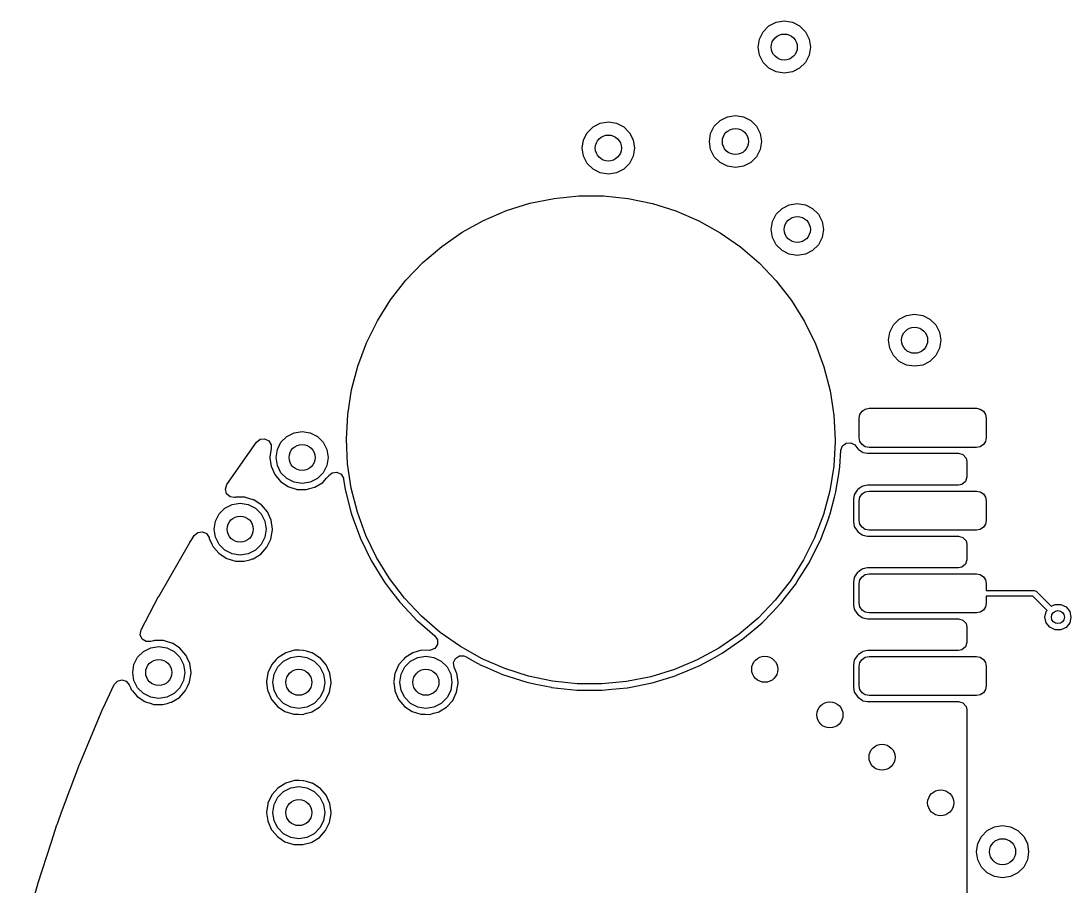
# Model space of a CAD drawing. Extents: x 115.8 to 161.6, y -138.1 to -93.2.
# Drawn here: x 116.49 to 132.6, y -108.68 to -95.4 of the extents above; entities that cross this region are included whole.
import ezdxf

# ---------------------------------------------------------------- set-up
doc = ezdxf.new("R2010")
doc.units = 0
doc.layers.add('BLACK', color=7, linetype='CONTINUOUS')

msp = doc.modelspace()

# ---------------------------------------------------------------- linework, layer by layer
at = {"layer": 'BLACK', "linetype": 'CONTINUOUS'}
for p, q in [((127.876, -95.5649), (127.965, -95.4764)), ((127.965, -95.4764), (128.076, -95.4196)), ((128.076, -95.4196), (128.2, -95.4)), ((128.2, -95.4), (128.324, -95.4196)), ((128.324, -95.4196), (128.435, -95.4764)), ((128.435, -95.4764), (128.524, -95.5649)), ((127.8, -95.8), (127.82, -95.6764)), ((127.82, -95.6764), (127.876, -95.5649)), ((128.524, -95.5649), (128.58, -95.6764)), ((128.58, -95.6764), (128.6, -95.8)), ((127.82, -95.9236), (127.8, -95.8)), ((128.6, -95.8), (128.58, -95.9236)), ((127.876, -96.0351), (127.82, -95.9236)), ((127.965, -96.1236), (127.876, -96.0351)), ((128.524, -96.0351), (128.435, -96.1236)), ((128.58, -95.9236), (128.524, -96.0351)), ((128.076, -96.1804), (127.965, -96.1236)), ((128.2, -96.2), (128.076, -96.1804)), ((128.324, -96.1804), (128.2, -96.2)), ((128.435, -96.1236), (128.324, -96.1804)), ((125.265, -97.0264), (125.376, -96.9696)), ((125.376, -96.9696), (125.5, -96.95)), ((125.5, -96.95), (125.624, -96.9696)), ((125.624, -96.9696), (125.735, -97.0264)), ((127.126, -97.0149), (127.215, -96.9264)), ((127.215, -96.9264), (127.326, -96.8696)), ((127.326, -96.8696), (127.45, -96.85)), ((127.45, -96.85), (127.574, -96.8696)), ((127.574, -96.8696), (127.685, -96.9264)), ((127.685, -96.9264), (127.774, -97.0149)), ((125.12, -97.2264), (125.176, -97.1149)), ((125.176, -97.1149), (125.265, -97.0264)), ((125.735, -97.0264), (125.824, -97.1149)), ((125.824, -97.1149), (125.88, -97.2264)), ((127.05, -97.25), (127.07, -97.1264)), ((127.07, -97.1264), (127.126, -97.0149)), ((127.774, -97.0149), (127.83, -97.1264)), ((127.83, -97.1264), (127.85, -97.25)), ((125.1, -97.35), (125.12, -97.2264)), ((125.88, -97.2264), (125.9, -97.35)), ((127.07, -97.3736), (127.05, -97.25)), ((127.85, -97.25), (127.83, -97.3736)), ((125.12, -97.4736), (125.1, -97.35)), ((125.176, -97.5851), (125.12, -97.4736)), ((125.88, -97.4736), (125.824, -97.5851)), ((125.9, -97.35), (125.88, -97.4736)), ((127.126, -97.4851), (127.07, -97.3736)), ((127.215, -97.5736), (127.126, -97.4851)), ((127.774, -97.4851), (127.685, -97.5736)), ((127.83, -97.3736), (127.774, -97.4851)), ((125.265, -97.6736), (125.176, -97.5851)), ((125.824, -97.5851), (125.735, -97.6736)), ((127.326, -97.6304), (127.215, -97.5736)), ((127.45, -97.65), (127.326, -97.6304)), ((127.574, -97.6304), (127.45, -97.65)), ((127.685, -97.5736), (127.574, -97.6304)), ((125.376, -97.7304), (125.265, -97.6736)), ((125.5, -97.75), (125.376, -97.7304)), ((125.624, -97.7304), (125.5, -97.75)), ((125.735, -97.6736), (125.624, -97.7304)), ((124.297, -98.1978), (124.669, -98.1221)), ((124.669, -98.1221), (125.047, -98.0844)), ((125.047, -98.0844), (125.426, -98.0851)), ((125.426, -98.0851), (125.804, -98.1241)), ((125.804, -98.1241), (126.175, -98.201)), ((123.935, -98.3106), (124.297, -98.1978)), ((126.175, -98.201), (126.537, -98.3151)), ((128.076, -98.3649), (128.165, -98.2764)), ((128.165, -98.2764), (128.276, -98.2196)), ((128.276, -98.2196), (128.4, -98.2)), ((128.4, -98.2), (128.524, -98.2196)), ((128.524, -98.2196), (128.635, -98.2764)), ((128.635, -98.2764), (128.724, -98.3649)), ((123.586, -98.4595), (123.935, -98.3106)), ((126.537, -98.3151), (126.886, -98.4652)), ((128.02, -98.4764), (128.076, -98.3649)), ((128.724, -98.3649), (128.78, -98.4764)), ((123.254, -98.6428), (123.586, -98.4595)), ((126.886, -98.4652), (127.217, -98.6498)), ((128, -98.6), (128.02, -98.4764)), ((128.02, -98.7236), (128, -98.6)), ((128.78, -98.4764), (128.8, -98.6)), ((128.8, -98.6), (128.78, -98.7236)), ((122.942, -98.8589), (123.254, -98.6428)), ((127.217, -98.6498), (127.528, -98.8669)), ((128.076, -98.8351), (128.02, -98.7236)), ((128.78, -98.7236), (128.724, -98.8351)), ((122.653, -99.1053), (122.942, -98.8589)), ((127.528, -98.8669), (127.816, -99.1143)), ((128.165, -98.9236), (128.076, -98.8351)), ((128.276, -98.9804), (128.165, -98.9236)), ((128.635, -98.9236), (128.524, -98.9804)), ((128.724, -98.8351), (128.635, -98.9236)), ((128.4, -99), (128.276, -98.9804)), ((128.524, -98.9804), (128.4, -99)), ((122.391, -99.3796), (122.653, -99.1053)), ((127.816, -99.1143), (128.077, -99.3895)), ((122.158, -99.679), (122.391, -99.3796)), ((128.077, -99.3895), (128.309, -99.6898)), ((121.956, -100), (122.158, -99.679)), ((128.309, -99.6898), (128.51, -100.012)), ((130.076, -99.9196), (130.2, -99.9)), ((130.2, -99.9), (130.324, -99.9196)), ((121.788, -100.341), (121.956, -100)), ((128.51, -100.012), (128.677, -100.353)), ((129.82, -100.176), (129.876, -100.065)), ((129.876, -100.065), (129.965, -99.9764)), ((129.965, -99.9764), (130.076, -99.9196)), ((130.324, -99.9196), (130.435, -99.9764)), ((130.435, -99.9764), (130.524, -100.065)), ((130.524, -100.065), (130.58, -100.176)), ((129.8, -100.3), (129.82, -100.176)), ((130.58, -100.176), (130.6, -100.3)), ((121.655, -100.696), (121.788, -100.341)), ((128.677, -100.353), (128.808, -100.709)), ((129.82, -100.424), (129.8, -100.3)), ((130.6, -100.3), (130.58, -100.424)), ((129.876, -100.535), (129.82, -100.424)), ((129.965, -100.624), (129.876, -100.535)), ((130.524, -100.535), (130.435, -100.624)), ((130.58, -100.424), (130.524, -100.535)), ((121.559, -101.063), (121.655, -100.696)), ((128.808, -100.709), (128.903, -101.076)), ((130.076, -100.68), (129.965, -100.624)), ((130.2, -100.7), (130.076, -100.68)), ((130.324, -100.68), (130.2, -100.7)), ((130.435, -100.624), (130.324, -100.68)), ((121.5, -101.438), (121.559, -101.063)), ((128.903, -101.076), (128.961, -101.451)), ((129.394, -101.389), (129.443, -101.356)), ((129.443, -101.356), (129.5, -101.345)), ((129.5, -101.345), (131.15, -101.345)), ((131.15, -101.345), (131.207, -101.356)), ((131.207, -101.356), (131.256, -101.389)), ((121.48, -101.817), (121.5, -101.438)), ((128.961, -101.451), (128.98, -101.83)), ((129.35, -101.495), (129.361, -101.438)), ((129.35, -101.795), (129.35, -101.495)), ((129.361, -101.438), (129.394, -101.389)), ((131.256, -101.389), (131.289, -101.438)), ((131.289, -101.438), (131.3, -101.495)), ((131.3, -101.495), (131.3, -101.795)), ((120.098, -101.863), (120.154, -101.819)), ((120.154, -101.819), (120.224, -101.811)), ((120.224, -101.811), (120.288, -101.843)), ((120.476, -101.865), (120.565, -101.776)), ((120.565, -101.776), (120.676, -101.72)), ((120.676, -101.72), (120.8, -101.7)), ((120.8, -101.7), (120.924, -101.72)), ((120.924, -101.72), (121.035, -101.776)), ((121.035, -101.776), (121.124, -101.865)), ((121.498, -102.196), (121.48, -101.817)), ((128.98, -101.83), (128.98, -101.856)), ((129.361, -101.852), (129.35, -101.795)), ((131.3, -101.795), (131.289, -101.852)), ((119.645, -102.516), (120.098, -101.863)), ((120.288, -101.843), (120.324, -101.904)), ((120.326, -101.955), (120.304, -102.094)), ((120.324, -101.904), (120.323, -101.955)), ((120.323, -101.955), (120.326, -101.955)), ((120.4, -102.1), (120.42, -101.976)), ((120.42, -101.976), (120.476, -101.865)), ((121.124, -101.865), (121.18, -101.976)), ((121.18, -101.976), (121.2, -102.1)), ((128.98, -101.856), (128.958, -102.235)), ((129.053, -102.242), (129.068, -101.989)), ((129.068, -101.989), (129.092, -101.922)), ((129.092, -101.922), (129.148, -101.878)), ((129.148, -101.878), (129.219, -101.872)), ((129.219, -101.872), (129.281, -101.906)), ((129.281, -101.906), (129.298, -101.926)), ((129.298, -101.926), (129.327, -101.968)), ((129.327, -101.968), (129.337, -101.975)), ((129.337, -101.975), (129.396, -102.015)), ((129.394, -101.901), (129.361, -101.852)), ((129.443, -101.934), (129.394, -101.901)), ((129.5, -101.945), (129.443, -101.934)), ((131.15, -101.945), (129.5, -101.945)), ((131.207, -101.934), (131.15, -101.945)), ((131.256, -101.901), (131.207, -101.934)), ((131.289, -101.852), (131.256, -101.901)), ((120.304, -102.094), (120.306, -102.103)), ((120.306, -102.103), (120.306, -102.103)), ((120.306, -102.103), (120.319, -102.205)), ((120.42, -102.224), (120.4, -102.1)), ((121.2, -102.1), (121.18, -102.224)), ((129.396, -102.015), (129.396, -102.015)), ((129.396, -102.015), (129.406, -102.022)), ((129.406, -102.022), (129.476, -102.035)), ((129.476, -102.035), (130.874, -102.035)), ((130.874, -102.035), (130.942, -102.056)), ((130.942, -102.056), (130.989, -102.109)), ((130.989, -102.109), (131, -102.161)), ((131, -102.161), (131, -102.398)), ((120.319, -102.205), (120.323, -102.233)), ((120.323, -102.233), (120.379, -102.362)), ((120.476, -102.335), (120.42, -102.224)), ((121.18, -102.224), (121.124, -102.335)), ((121.554, -102.571), (121.498, -102.196)), ((128.958, -102.235), (128.898, -102.61)), ((129.031, -102.384), (129.053, -102.245)), ((129.053, -102.245), (129.053, -102.242)), ((120.379, -102.362), (120.47, -102.469)), ((120.47, -102.469), (120.587, -102.547)), ((120.565, -102.424), (120.476, -102.335)), ((120.676, -102.48), (120.565, -102.424)), ((120.8, -102.5), (120.676, -102.48)), ((120.924, -102.48), (120.8, -102.5)), ((121.035, -102.424), (120.924, -102.48)), ((120.997, -102.555), (121.117, -102.481)), ((121.124, -102.335), (121.035, -102.424)), ((121.117, -102.481), (121.174, -102.417)), ((121.174, -102.417), (121.205, -102.384)), ((121.205, -102.384), (121.211, -102.377)), ((121.205, -102.384), (121.205, -102.384)), ((121.211, -102.377), (121.262, -102.334)), ((121.211, -102.377), (121.211, -102.377)), ((121.262, -102.334), (121.333, -102.326)), ((121.333, -102.326), (121.397, -102.357)), ((121.397, -102.357), (121.434, -102.417)), ((121.434, -102.417), (121.437, -102.431)), ((121.437, -102.431), (121.46, -102.59)), ((128.992, -102.624), (129.031, -102.384)), ((130.98, -102.467), (130.926, -102.513)), ((131, -102.398), (130.98, -102.467)), ((119.622, -102.587), (119.645, -102.516)), ((119.642, -102.655), (119.622, -102.587)), ((120.587, -102.547), (120.595, -102.55)), ((120.595, -102.55), (120.595, -102.55)), ((120.595, -102.55), (120.707, -102.585)), ((120.707, -102.585), (120.721, -102.589)), ((120.721, -102.589), (120.73, -102.589)), ((120.73, -102.589), (120.73, -102.589)), ((120.73, -102.589), (120.795, -102.591)), ((120.795, -102.591), (120.861, -102.592)), ((120.861, -102.592), (120.919, -102.576)), ((120.919, -102.576), (120.988, -102.557)), ((120.988, -102.557), (120.997, -102.555)), ((120.988, -102.557), (120.988, -102.557)), ((121.46, -102.59), (121.461, -102.593)), ((121.461, -102.593), (121.461, -102.593)), ((121.461, -102.593), (121.553, -102.953)), ((121.648, -102.939), (121.554, -102.571)), ((128.898, -102.61), (128.8, -102.976)), ((128.97, -102.709), (128.991, -102.629)), ((128.991, -102.629), (128.992, -102.624)), ((129.32, -102.602), (129.28, -102.661)), ((129.327, -102.592), (129.32, -102.602)), ((129.35, -102.576), (129.327, -102.592)), ((129.396, -102.545), (129.35, -102.576)), ((129.394, -102.659), (129.443, -102.626)), ((129.406, -102.538), (129.396, -102.545)), ((129.396, -102.545), (129.396, -102.545)), ((129.476, -102.524), (129.406, -102.538)), ((129.443, -102.626), (129.5, -102.615)), ((130.874, -102.524), (129.476, -102.524)), ((129.5, -102.615), (131.15, -102.615)), ((130.926, -102.513), (130.874, -102.524)), ((131.15, -102.615), (131.207, -102.626)), ((131.207, -102.626), (131.256, -102.659)), ((119.695, -102.702), (119.642, -102.655)), ((119.765, -102.713), (119.695, -102.702)), ((119.726, -102.82), (119.85, -102.8)), ((119.774, -102.712), (119.765, -102.713)), ((119.783, -102.709), (119.774, -102.712)), ((119.854, -102.709), (119.783, -102.709)), ((119.85, -102.8), (119.974, -102.82)), ((119.914, -102.71), (119.854, -102.709)), ((119.923, -102.71), (119.914, -102.71)), ((119.914, -102.71), (119.914, -102.71)), ((119.933, -102.713), (119.923, -102.71)), ((120.049, -102.748), (119.933, -102.713)), ((120.058, -102.75), (120.049, -102.748)), ((120.049, -102.748), (120.049, -102.748)), ((120.065, -102.755), (120.058, -102.75)), ((120.168, -102.822), (120.065, -102.755)), ((120.065, -102.755), (120.065, -102.755)), ((128.902, -102.964), (128.97, -102.709)), ((129.273, -102.671), (129.26, -102.741)), ((129.26, -102.741), (129.26, -103.089)), ((129.28, -102.661), (129.273, -102.671)), ((129.28, -102.661), (129.28, -102.661)), ((129.35, -102.765), (129.361, -102.708)), ((129.35, -103.065), (129.35, -102.765)), ((129.361, -102.708), (129.394, -102.659)), ((131.256, -102.659), (131.289, -102.708)), ((131.289, -102.708), (131.3, -102.765)), ((131.3, -102.765), (131.3, -103.065)), ((119.47, -103.076), (119.526, -102.965)), ((119.526, -102.965), (119.615, -102.876)), ((119.615, -102.876), (119.726, -102.82)), ((119.974, -102.82), (120.085, -102.876)), ((120.085, -102.876), (120.174, -102.965)), ((120.176, -102.827), (120.168, -102.822)), ((120.168, -102.822), (120.168, -102.822)), ((120.174, -102.965), (120.23, -103.076)), ((120.267, -102.933), (120.176, -102.827)), ((120.326, -103.061), (120.267, -102.933)), ((121.553, -102.953), (121.556, -102.967)), ((121.556, -102.967), (121.603, -103.095)), ((121.778, -103.295), (121.648, -102.939)), ((128.891, -103.005), (128.902, -102.964)), ((119.45, -103.2), (119.47, -103.076)), ((120.23, -103.076), (120.25, -103.2)), ((120.346, -103.2), (120.326, -103.061)), ((121.603, -103.095), (121.689, -103.329)), ((128.8, -102.976), (128.666, -103.331)), ((128.754, -103.369), (128.867, -103.071)), ((128.867, -103.071), (128.89, -103.008)), ((128.89, -103.008), (128.891, -103.005)), ((128.89, -103.008), (128.89, -103.008)), ((129.26, -103.089), (129.273, -103.159)), ((129.361, -103.122), (129.35, -103.065)), ((129.394, -103.171), (129.361, -103.122)), ((131.289, -103.122), (131.256, -103.171)), ((131.3, -103.065), (131.289, -103.122)), ((119.145, -103.296), (119.199, -103.249)), ((119.199, -103.249), (119.269, -103.238)), ((119.269, -103.238), (119.334, -103.268)), ((119.334, -103.268), (119.372, -103.328)), ((119.47, -103.324), (119.45, -103.2)), ((120.25, -103.2), (120.23, -103.324)), ((120.322, -103.351), (120.345, -103.212)), ((120.345, -103.212), (120.346, -103.2)), ((129.273, -103.159), (129.28, -103.169)), ((129.28, -103.169), (129.28, -103.169)), ((129.28, -103.169), (129.312, -103.217)), ((129.312, -103.217), (129.327, -103.238)), ((129.327, -103.238), (129.337, -103.245)), ((129.337, -103.245), (129.396, -103.285)), ((129.443, -103.204), (129.394, -103.171)), ((129.396, -103.285), (129.396, -103.285)), ((129.396, -103.285), (129.406, -103.292)), ((129.5, -103.215), (129.443, -103.204)), ((131.15, -103.215), (129.5, -103.215)), ((131.207, -103.204), (131.15, -103.215)), ((131.256, -103.171), (131.207, -103.204)), ((118.599, -104.231), (119.076, -103.405)), ((119.076, -103.405), (119.079, -103.4)), ((119.079, -103.4), (119.097, -103.372)), ((119.097, -103.372), (119.145, -103.296)), ((119.372, -103.328), (119.373, -103.333)), ((119.373, -103.333), (119.376, -103.341)), ((119.376, -103.341), (119.376, -103.341)), ((119.376, -103.341), (119.416, -103.431)), ((119.416, -103.431), (119.429, -103.462)), ((119.526, -103.435), (119.47, -103.324)), ((119.615, -103.524), (119.526, -103.435)), ((120.174, -103.435), (120.085, -103.524)), ((120.23, -103.324), (120.174, -103.435)), ((120.261, -103.477), (120.322, -103.351)), ((121.689, -103.329), (121.69, -103.332)), ((121.69, -103.332), (121.86, -103.682)), ((121.944, -103.637), (121.778, -103.295)), ((128.666, -103.331), (128.497, -103.671)), ((128.582, -103.715), (128.752, -103.372)), ((128.752, -103.372), (128.754, -103.369)), ((129.406, -103.292), (129.476, -103.305)), ((129.476, -103.305), (130.874, -103.305)), ((130.874, -103.305), (130.942, -103.326)), ((130.942, -103.326), (130.989, -103.379)), ((130.989, -103.379), (131, -103.431)), ((131, -103.431), (131, -103.668)), ((119.429, -103.462), (119.435, -103.469)), ((119.435, -103.469), (119.435, -103.469)), ((119.435, -103.469), (119.442, -103.477)), ((119.442, -103.477), (119.52, -103.569)), ((119.52, -103.569), (119.637, -103.647)), ((119.726, -103.58), (119.615, -103.524)), ((119.85, -103.6), (119.726, -103.58)), ((119.974, -103.58), (119.85, -103.6)), ((120.085, -103.524), (119.974, -103.58)), ((120.047, -103.655), (120.167, -103.581)), ((120.167, -103.581), (120.261, -103.477)), ((119.637, -103.647), (119.645, -103.65)), ((119.645, -103.65), (119.645, -103.65)), ((119.645, -103.65), (119.749, -103.682)), ((119.749, -103.682), (119.771, -103.689)), ((119.771, -103.689), (119.78, -103.689)), ((119.78, -103.689), (119.78, -103.689)), ((119.78, -103.689), (119.845, -103.691)), ((119.845, -103.691), (119.911, -103.692)), ((119.911, -103.692), (119.997, -103.668)), ((119.997, -103.668), (120.038, -103.657)), ((120.038, -103.657), (120.047, -103.655)), ((120.038, -103.657), (120.038, -103.657)), ((121.86, -103.682), (122.065, -104.014)), ((122.143, -103.959), (121.944, -103.637)), ((128.497, -103.671), (128.294, -103.992)), ((128.398, -104.005), (128.561, -103.747)), ((128.561, -103.747), (128.58, -103.718)), ((128.58, -103.718), (128.582, -103.715)), ((128.582, -103.715), (128.582, -103.715)), ((130.98, -103.737), (130.926, -103.783)), ((131, -103.668), (130.98, -103.737)), ((129.28, -103.931), (129.273, -103.941)), ((129.32, -103.872), (129.28, -103.931)), ((129.28, -103.931), (129.28, -103.931)), ((129.327, -103.862), (129.32, -103.872)), ((129.337, -103.855), (129.327, -103.862)), ((129.396, -103.815), (129.337, -103.855)), ((129.361, -103.978), (129.394, -103.929)), ((129.394, -103.929), (129.443, -103.896)), ((129.406, -103.808), (129.396, -103.815)), ((129.396, -103.815), (129.396, -103.815)), ((129.476, -103.794), (129.406, -103.808)), ((129.443, -103.896), (129.5, -103.885)), ((130.874, -103.794), (129.476, -103.794)), ((129.5, -103.885), (131.15, -103.885)), ((130.926, -103.783), (130.874, -103.794)), ((131.15, -103.885), (131.207, -103.896)), ((131.207, -103.896), (131.256, -103.929)), ((131.256, -103.929), (131.289, -103.978)), ((122.065, -104.014), (122.173, -104.155)), ((122.374, -104.26), (122.143, -103.959)), ((128.294, -103.992), (128.06, -104.29)), ((128.214, -104.249), (128.372, -104.047)), ((128.372, -104.047), (128.398, -104.005)), ((129.273, -103.941), (129.26, -104.011)), ((129.26, -104.011), (129.26, -104.359)), ((129.35, -104.035), (129.361, -103.978)), ((129.35, -104.335), (129.35, -104.035)), ((131.289, -103.978), (131.3, -104.035)), ((131.3, -104.035), (131.3, -104.14)), ((118.33, -104.746), (118.597, -104.235)), ((118.597, -104.235), (118.599, -104.231)), ((122.173, -104.155), (122.23, -104.23)), ((122.23, -104.23), (122.301, -104.322)), ((128.146, -104.334), (128.214, -104.249)), ((131.3, -104.14), (132.035, -104.14)), ((132.016, -104.23), (131.3, -104.23)), ((131.3, -104.23), (131.3, -104.335)), ((132.233, -104.447), (132.016, -104.23)), ((132.035, -104.14), (132.067, -104.153)), ((132.067, -104.153), (132.297, -104.383)), ((122.301, -104.322), (122.304, -104.325)), ((122.304, -104.325), (122.304, -104.325)), ((122.304, -104.325), (122.442, -104.471)), ((122.634, -104.537), (122.374, -104.26)), ((128.06, -104.29), (127.797, -104.564)), ((128.018, -104.471), (128.132, -104.353)), ((128.132, -104.353), (128.146, -104.334)), ((129.26, -104.359), (129.273, -104.429)), ((129.361, -104.392), (129.35, -104.335)), ((129.394, -104.441), (129.361, -104.392)), ((131.289, -104.392), (131.256, -104.441)), ((131.3, -104.335), (131.289, -104.392)), ((132.297, -104.383), (132.356, -104.355)), ((132.356, -104.355), (132.445, -104.355)), ((132.445, -104.355), (132.525, -104.394)), ((132.525, -104.394), (132.58, -104.463)), ((122.442, -104.471), (122.568, -104.605)), ((122.921, -104.785), (122.634, -104.537)), ((127.797, -104.564), (127.508, -104.809)), ((127.865, -104.631), (128.018, -104.471)), ((129.273, -104.429), (129.28, -104.439)), ((129.28, -104.439), (129.28, -104.439)), ((129.28, -104.439), (129.302, -104.471)), ((129.302, -104.471), (129.327, -104.508)), ((129.327, -104.508), (129.337, -104.515)), ((129.337, -104.515), (129.396, -104.555)), ((129.443, -104.474), (129.394, -104.441)), ((129.396, -104.555), (129.396, -104.555)), ((129.396, -104.555), (129.406, -104.562)), ((129.406, -104.562), (129.476, -104.575)), ((129.5, -104.485), (129.443, -104.474)), ((129.476, -104.575), (130.874, -104.575)), ((131.15, -104.485), (129.5, -104.485)), ((130.874, -104.575), (130.942, -104.596)), ((131.207, -104.474), (131.15, -104.485)), ((131.256, -104.441), (131.207, -104.474)), ((132.2, -104.55), (132.22, -104.463)), ((132.22, -104.636), (132.2, -104.55)), ((132.22, -104.463), (132.233, -104.447)), ((132.58, -104.463), (132.6, -104.55)), ((132.6, -104.551), (132.58, -104.637)), ((132.6, -104.55), (132.6, -104.551)), ((122.568, -104.605), (122.571, -104.608)), ((122.571, -104.608), (122.837, -104.839)), ((127.73, -104.746), (127.86, -104.635)), ((127.86, -104.635), (127.862, -104.633)), ((127.86, -104.635), (127.86, -104.635)), ((127.862, -104.633), (127.865, -104.631)), ((127.865, -104.631), (127.865, -104.631)), ((130.942, -104.596), (130.989, -104.649)), ((130.989, -104.649), (131, -104.701)), ((131, -104.701), (131, -104.938)), ((132.275, -104.706), (132.22, -104.636)), ((132.355, -104.745), (132.275, -104.706)), ((132.524, -104.707), (132.444, -104.745)), ((132.58, -104.637), (132.524, -104.707)), ((118.317, -104.821), (118.33, -104.746)), ((118.346, -104.886), (118.317, -104.821)), ((118.405, -104.925), (118.346, -104.886)), ((122.837, -104.839), (122.876, -104.898)), ((122.876, -104.898), (122.876, -104.969)), ((123.232, -105.003), (122.921, -104.785)), ((127.508, -104.809), (127.195, -105.024)), ((127.245, -105.105), (127.566, -104.885)), ((127.566, -104.885), (127.73, -104.746)), ((132.444, -104.745), (132.355, -104.745)), ((118.365, -105.076), (118.476, -105.02)), ((118.476, -104.925), (118.405, -104.925)), ((118.521, -104.912), (118.476, -104.925)), ((118.476, -105.02), (118.6, -105)), ((118.524, -104.912), (118.521, -104.912)), ((118.533, -104.909), (118.524, -104.912)), ((118.524, -104.912), (118.524, -104.912)), ((118.605, -104.909), (118.533, -104.909)), ((118.6, -105), (118.724, -105.02)), ((118.664, -104.91), (118.605, -104.909)), ((118.673, -104.91), (118.664, -104.91)), ((118.664, -104.91), (118.664, -104.91)), ((118.719, -104.924), (118.673, -104.91)), ((118.799, -104.948), (118.719, -104.924)), ((118.724, -105.02), (118.835, -105.076)), ((118.808, -104.95), (118.799, -104.948)), ((118.799, -104.948), (118.799, -104.948)), ((118.815, -104.955), (118.808, -104.95)), ((118.918, -105.022), (118.815, -104.955)), ((118.815, -104.955), (118.815, -104.955)), ((118.926, -105.027), (118.918, -105.022)), ((118.918, -105.022), (118.918, -105.022)), ((119.017, -105.133), (118.926, -105.027)), ((120.683, -105.059), (120.548, -105.098)), ((120.755, -105.059), (120.683, -105.059)), ((120.814, -105.06), (120.755, -105.059)), ((120.823, -105.06), (120.814, -105.06)), ((120.814, -105.06), (120.814, -105.06)), ((120.869, -105.074), (120.823, -105.06)), ((122.633, -105.059), (122.498, -105.098)), ((122.754, -105.06), (122.633, -105.059)), ((122.773, -105.058), (122.754, -105.06)), ((122.838, -105.029), (122.773, -105.058)), ((122.876, -104.969), (122.838, -105.029)), ((123.563, -105.189), (123.232, -105.003)), ((127.195, -105.024), (126.862, -105.206)), ((130.926, -105.053), (130.874, -105.064)), ((130.98, -105.007), (130.926, -105.053)), ((131, -104.938), (130.98, -105.007)), ((118.22, -105.276), (118.276, -105.165)), ((118.276, -105.165), (118.365, -105.076)), ((118.835, -105.076), (118.924, -105.165)), ((118.924, -105.165), (118.98, -105.276)), ((119.021, -105.141), (119.017, -105.133)), ((119.035, -105.172), (119.021, -105.141)), ((119.021, -105.141), (119.021, -105.141)), ((119.076, -105.261), (119.035, -105.172)), ((120.404, -105.201), (120.336, -105.278)), ((120.423, -105.179), (120.404, -105.201)), ((120.429, -105.173), (120.423, -105.179)), ((120.423, -105.179), (120.423, -105.179)), ((120.548, -105.098), (120.429, -105.173)), ((120.515, -105.226), (120.626, -105.17)), ((120.626, -105.17), (120.75, -105.15)), ((120.75, -105.15), (120.874, -105.17)), ((120.949, -105.098), (120.869, -105.074)), ((120.874, -105.17), (120.985, -105.226)), ((120.958, -105.1), (120.949, -105.098)), ((120.949, -105.098), (120.949, -105.098)), ((120.965, -105.105), (120.958, -105.1)), ((121.068, -105.172), (120.965, -105.105)), ((120.965, -105.105), (120.965, -105.105)), ((121.076, -105.177), (121.068, -105.172)), ((121.068, -105.172), (121.068, -105.172)), ((121.167, -105.283), (121.076, -105.177)), ((122.354, -105.201), (122.286, -105.278)), ((122.373, -105.179), (122.354, -105.201)), ((122.379, -105.173), (122.373, -105.179)), ((122.373, -105.179), (122.373, -105.179)), ((122.498, -105.098), (122.379, -105.173)), ((122.465, -105.226), (122.576, -105.17)), ((122.576, -105.17), (122.7, -105.15)), ((122.7, -105.15), (122.824, -105.17)), ((122.824, -105.17), (122.935, -105.226)), ((123.124, -105.248), (123.153, -105.184)), ((123.153, -105.184), (123.213, -105.145)), ((123.213, -105.145), (123.284, -105.145)), ((123.284, -105.145), (123.31, -105.156)), ((123.31, -105.156), (123.496, -105.261)), ((123.911, -105.34), (123.563, -105.189)), ((126.862, -105.206), (126.513, -105.354)), ((126.906, -105.291), (127.102, -105.184)), ((127.102, -105.184), (127.245, -105.105)), ((129.273, -105.211), (129.26, -105.281)), ((129.28, -105.201), (129.273, -105.211)), ((129.32, -105.142), (129.28, -105.201)), ((129.28, -105.201), (129.28, -105.201)), ((129.327, -105.132), (129.32, -105.142)), ((129.337, -105.125), (129.327, -105.132)), ((129.396, -105.085), (129.337, -105.125)), ((129.361, -105.248), (129.394, -105.199)), ((129.394, -105.199), (129.443, -105.166)), ((129.406, -105.078), (129.396, -105.085)), ((129.396, -105.085), (129.396, -105.085)), ((129.476, -105.064), (129.406, -105.078)), ((129.443, -105.166), (129.5, -105.155)), ((130.874, -105.064), (129.476, -105.064)), ((129.5, -105.155), (131.15, -105.155)), ((131.15, -105.155), (131.207, -105.166)), ((131.207, -105.166), (131.256, -105.199)), ((131.256, -105.199), (131.289, -105.248)), ((118.2, -105.4), (118.22, -105.276)), ((118.98, -105.276), (119, -105.4)), ((119.096, -105.4), (119.076, -105.261)), ((120.336, -105.278), (120.276, -105.405)), ((120.37, -105.426), (120.426, -105.315)), ((120.426, -105.315), (120.515, -105.226)), ((120.985, -105.226), (121.074, -105.315)), ((121.074, -105.315), (121.13, -105.426)), ((121.226, -105.411), (121.167, -105.283)), ((122.286, -105.278), (122.226, -105.405)), ((122.32, -105.426), (122.376, -105.315)), ((122.376, -105.315), (122.465, -105.226)), ((122.935, -105.226), (123.024, -105.315)), ((123.024, -105.315), (123.08, -105.426)), ((123.134, -105.318), (123.124, -105.248)), ((123.172, -105.403), (123.134, -105.318)), ((123.496, -105.261), (123.52, -105.274)), ((123.52, -105.274), (123.523, -105.276)), ((123.523, -105.276), (123.523, -105.276)), ((123.523, -105.276), (123.645, -105.329)), ((123.645, -105.329), (123.877, -105.429)), ((124.272, -105.456), (123.911, -105.34)), ((126.513, -105.354), (126.15, -105.465)), ((126.548, -105.442), (126.71, -105.374)), ((126.71, -105.374), (126.904, -105.292)), ((126.904, -105.292), (126.906, -105.291)), ((126.906, -105.291), (126.906, -105.291)), ((129.26, -105.281), (129.26, -105.629)), ((129.35, -105.305), (129.361, -105.248)), ((129.35, -105.605), (129.35, -105.305)), ((131.289, -105.248), (131.3, -105.305)), ((131.3, -105.305), (131.3, -105.605)), ((117.917, -105.585), (117.965, -105.532)), ((117.965, -105.532), (118.033, -105.513)), ((118.033, -105.513), (118.101, -105.533)), ((118.101, -105.533), (118.147, -105.588)), ((118.22, -105.524), (118.2, -105.4)), ((118.276, -105.635), (118.22, -105.524)), ((118.98, -105.524), (118.924, -105.635)), ((119, -105.4), (118.98, -105.524)), ((119.072, -105.551), (119.073, -105.544)), ((119.073, -105.544), (119.095, -105.412)), ((119.095, -105.405), (119.096, -105.4)), ((119.095, -105.406), (119.095, -105.405)), ((119.095, -105.405), (119.095, -105.405)), ((119.095, -105.412), (119.095, -105.406)), ((120.256, -105.533), (120.254, -105.544)), ((120.254, -105.544), (120.256, -105.553)), ((120.275, -105.414), (120.256, -105.533)), ((120.276, -105.405), (120.275, -105.414)), ((120.275, -105.414), (120.275, -105.414)), ((120.35, -105.55), (120.37, -105.426)), ((121.13, -105.426), (121.15, -105.55)), ((121.246, -105.55), (121.226, -105.411)), ((122.206, -105.533), (122.204, -105.544)), ((122.204, -105.544), (122.206, -105.553)), ((122.225, -105.414), (122.206, -105.533)), ((122.226, -105.405), (122.225, -105.414)), ((122.225, -105.414), (122.225, -105.414)), ((122.3, -105.55), (122.32, -105.426)), ((123.08, -105.426), (123.1, -105.55)), ((123.176, -105.411), (123.172, -105.403)), ((123.172, -105.403), (123.172, -105.403)), ((123.196, -105.55), (123.176, -105.411)), ((123.877, -105.429), (124.248, -105.548)), ((124.643, -105.534), (124.272, -105.456)), ((125.021, -105.574), (124.643, -105.534)), ((125.778, -105.54), (125.4, -105.576)), ((126.15, -105.465), (125.778, -105.54)), ((126.173, -105.558), (126.494, -105.459)), ((126.494, -105.459), (126.542, -105.444)), ((126.542, -105.444), (126.545, -105.443)), ((126.542, -105.444), (126.542, -105.444)), ((126.545, -105.443), (126.548, -105.442)), ((126.548, -105.442), (126.548, -105.442)), ((117.746, -105.949), (117.917, -105.585)), ((118.147, -105.588), (118.164, -105.628)), ((118.164, -105.628), (118.179, -105.662)), ((118.179, -105.662), (118.185, -105.669)), ((118.185, -105.669), (118.185, -105.669)), ((118.185, -105.669), (118.197, -105.683)), ((118.197, -105.683), (118.27, -105.769)), ((118.365, -105.724), (118.276, -105.635)), ((118.924, -105.635), (118.835, -105.724)), ((118.917, -105.781), (119.011, -105.677)), ((119.011, -105.677), (119.041, -105.615)), ((119.041, -105.615), (119.068, -105.559)), ((119.068, -105.559), (119.072, -105.551)), ((119.068, -105.559), (119.068, -105.559)), ((120.256, -105.553), (120.271, -105.671)), ((120.256, -105.553), (120.256, -105.553)), ((120.271, -105.671), (120.273, -105.683)), ((120.273, -105.683), (120.329, -105.812)), ((120.37, -105.674), (120.35, -105.55)), ((120.426, -105.785), (120.37, -105.674)), ((121.13, -105.674), (121.074, -105.785)), ((121.15, -105.55), (121.13, -105.674)), ((121.161, -105.827), (121.222, -105.701)), ((121.222, -105.701), (121.245, -105.562)), ((121.245, -105.562), (121.246, -105.55)), ((122.206, -105.553), (122.206, -105.553)), ((122.206, -105.553), (122.221, -105.671)), ((122.221, -105.671), (122.223, -105.683)), ((122.223, -105.683), (122.279, -105.812)), ((122.32, -105.674), (122.3, -105.55)), ((122.376, -105.785), (122.32, -105.674)), ((123.08, -105.674), (123.024, -105.785)), ((123.1, -105.55), (123.08, -105.674)), ((123.111, -105.827), (123.172, -105.701)), ((123.172, -105.701), (123.195, -105.562)), ((123.195, -105.562), (123.196, -105.55)), ((124.248, -105.548), (124.411, -105.582)), ((124.411, -105.582), (124.625, -105.627)), ((124.625, -105.627), (124.625, -105.627)), ((124.625, -105.627), (124.628, -105.628)), ((124.628, -105.628), (125.015, -105.669)), ((125.015, -105.669), (125.018, -105.669)), ((125.018, -105.669), (125.018, -105.669)), ((125.018, -105.669), (125.195, -105.67)), ((125.4, -105.576), (125.021, -105.574)), ((125.195, -105.67), (125.404, -105.671)), ((125.404, -105.671), (125.551, -105.657)), ((125.551, -105.657), (125.789, -105.634)), ((125.789, -105.634), (125.789, -105.634)), ((125.789, -105.634), (125.792, -105.634)), ((125.792, -105.634), (125.795, -105.634)), ((125.795, -105.634), (126.17, -105.559)), ((125.795, -105.634), (125.795, -105.634)), ((126.17, -105.559), (126.173, -105.558)), ((126.17, -105.559), (126.17, -105.559)), ((129.26, -105.629), (129.273, -105.699)), ((129.273, -105.699), (129.28, -105.709)), ((129.361, -105.662), (129.35, -105.605)), ((129.394, -105.711), (129.361, -105.662)), ((131.289, -105.662), (131.256, -105.711)), ((131.3, -105.605), (131.289, -105.662)), ((118.27, -105.769), (118.387, -105.847)), ((118.476, -105.78), (118.365, -105.724)), ((118.387, -105.847), (118.395, -105.85)), ((118.395, -105.85), (118.395, -105.85)), ((118.395, -105.85), (118.482, -105.877)), ((118.6, -105.8), (118.476, -105.78)), ((118.724, -105.78), (118.6, -105.8)), ((118.835, -105.724), (118.724, -105.78)), ((118.727, -105.874), (118.788, -105.857)), ((118.788, -105.857), (118.797, -105.855)), ((118.788, -105.857), (118.788, -105.857)), ((118.797, -105.855), (118.917, -105.781)), ((120.329, -105.812), (120.335, -105.819)), ((120.335, -105.819), (120.335, -105.819)), ((120.335, -105.819), (120.396, -105.892)), ((120.515, -105.874), (120.426, -105.785)), ((121.074, -105.785), (120.985, -105.874)), ((121.067, -105.931), (121.161, -105.827)), ((122.279, -105.812), (122.285, -105.819)), ((122.285, -105.819), (122.285, -105.819)), ((122.285, -105.819), (122.346, -105.892)), ((122.465, -105.874), (122.376, -105.785)), ((123.024, -105.785), (122.935, -105.874)), ((123.017, -105.931), (123.111, -105.827)), ((129.28, -105.709), (129.28, -105.709)), ((129.28, -105.709), (129.316, -105.762)), ((129.316, -105.762), (129.327, -105.778)), ((129.327, -105.778), (129.337, -105.785)), ((129.337, -105.785), (129.396, -105.825)), ((129.443, -105.744), (129.394, -105.711)), ((129.396, -105.825), (129.396, -105.825)), ((129.396, -105.825), (129.406, -105.832)), ((129.406, -105.832), (129.476, -105.846)), ((129.5, -105.755), (129.443, -105.744)), ((129.476, -105.846), (130.874, -105.846)), ((131.15, -105.755), (129.5, -105.755)), ((130.874, -105.846), (130.942, -105.866)), ((130.942, -105.866), (130.989, -105.919)), ((131.207, -105.744), (131.15, -105.755)), ((131.256, -105.711), (131.207, -105.744)), ((117.682, -106.1), (117.744, -105.953)), ((117.744, -105.953), (117.746, -105.949)), ((118.482, -105.877), (118.521, -105.889)), ((118.521, -105.889), (118.53, -105.889)), ((118.53, -105.889), (118.53, -105.889)), ((118.53, -105.889), (118.595, -105.891)), ((118.595, -105.891), (118.661, -105.892)), ((118.661, -105.892), (118.727, -105.874)), ((120.396, -105.892), (120.42, -105.919)), ((120.42, -105.919), (120.537, -105.997)), ((120.626, -105.93), (120.515, -105.874)), ((120.537, -105.997), (120.671, -106.039)), ((120.75, -105.95), (120.626, -105.93)), ((120.874, -105.93), (120.75, -105.95)), ((120.811, -106.042), (120.869, -106.026)), ((120.869, -106.026), (120.938, -106.007)), ((120.985, -105.874), (120.874, -105.93)), ((120.938, -106.007), (120.947, -106.005)), ((120.938, -106.007), (120.938, -106.007)), ((120.947, -106.005), (121.067, -105.931)), ((122.346, -105.892), (122.37, -105.919)), ((122.37, -105.919), (122.487, -105.997)), ((122.576, -105.93), (122.465, -105.874)), ((122.487, -105.997), (122.621, -106.039)), ((122.7, -105.95), (122.576, -105.93)), ((122.824, -105.93), (122.7, -105.95)), ((122.761, -106.042), (122.819, -106.026)), ((122.819, -106.026), (122.888, -106.007)), ((122.935, -105.874), (122.824, -105.93)), ((122.888, -106.007), (122.897, -106.005)), ((122.888, -106.007), (122.888, -106.007)), ((122.897, -106.005), (123.017, -105.931)), ((130.989, -105.919), (131, -105.971)), ((131, -105.971), (131, -110.351)), ((117.384, -106.81), (117.682, -106.1)), ((120.671, -106.039), (120.68, -106.039)), ((120.68, -106.039), (120.68, -106.039)), ((120.68, -106.039), (120.745, -106.041)), ((120.745, -106.041), (120.811, -106.042)), ((122.621, -106.039), (122.63, -106.039)), ((122.63, -106.039), (122.63, -106.039)), ((122.63, -106.039), (122.695, -106.041)), ((122.695, -106.041), (122.761, -106.042)), ((117.373, -106.838), (117.375, -106.833)), ((117.375, -106.833), (117.384, -106.81)), ((117.11, -107.544), (117.373, -106.838)), ((120.548, -107.098), (120.429, -107.173)), ((120.683, -107.059), (120.548, -107.098)), ((120.626, -107.17), (120.75, -107.15)), ((120.755, -107.059), (120.683, -107.059)), ((120.75, -107.15), (120.874, -107.17)), ((120.814, -107.06), (120.755, -107.059)), ((120.823, -107.06), (120.814, -107.06)), ((120.814, -107.06), (120.814, -107.06)), ((120.869, -107.074), (120.823, -107.06)), ((120.949, -107.098), (120.869, -107.074)), ((120.958, -107.1), (120.949, -107.098)), ((120.949, -107.098), (120.949, -107.098)), ((120.965, -107.105), (120.958, -107.1)), ((121.068, -107.172), (120.965, -107.105)), ((120.965, -107.105), (120.965, -107.105)), ((120.336, -107.278), (120.276, -107.405)), ((120.429, -107.173), (120.336, -107.278)), ((120.37, -107.426), (120.426, -107.315)), ((120.426, -107.315), (120.515, -107.226)), ((120.515, -107.226), (120.626, -107.17)), ((120.874, -107.17), (120.985, -107.226)), ((120.985, -107.226), (121.074, -107.315)), ((121.076, -107.177), (121.068, -107.172)), ((121.068, -107.172), (121.068, -107.172)), ((121.074, -107.315), (121.13, -107.426)), ((121.167, -107.283), (121.076, -107.177)), ((121.226, -107.411), (121.167, -107.283)), ((120.275, -107.414), (120.259, -107.513)), ((120.276, -107.405), (120.275, -107.414)), ((120.275, -107.414), (120.275, -107.414)), ((120.35, -107.55), (120.37, -107.426)), ((121.13, -107.426), (121.15, -107.55)), ((121.246, -107.55), (121.226, -107.411)), ((117.055, -107.692), (117.11, -107.544)), ((120.259, -107.513), (120.254, -107.544)), ((120.254, -107.544), (120.256, -107.553)), ((120.256, -107.553), (120.272, -107.674)), ((120.256, -107.553), (120.256, -107.553)), ((120.37, -107.674), (120.35, -107.55)), ((121.15, -107.55), (121.13, -107.674)), ((121.222, -107.701), (121.245, -107.562)), ((121.245, -107.562), (121.246, -107.55)), ((116.953, -108), (117.038, -107.737)), ((117.038, -107.737), (117.04, -107.732)), ((117.04, -107.732), (117.055, -107.692)), ((120.272, -107.674), (120.273, -107.683)), ((120.273, -107.683), (120.329, -107.812)), ((120.426, -107.785), (120.37, -107.674)), ((120.515, -107.874), (120.426, -107.785)), ((121.074, -107.785), (120.985, -107.874)), ((121.13, -107.674), (121.074, -107.785)), ((121.161, -107.827), (121.222, -107.701)), ((131.315, -107.826), (131.426, -107.77)), ((131.426, -107.77), (131.55, -107.75)), ((131.55, -107.75), (131.674, -107.77)), ((131.674, -107.77), (131.785, -107.826)), ((120.329, -107.812), (120.335, -107.819)), ((120.335, -107.819), (120.335, -107.819)), ((120.335, -107.819), (120.342, -107.827)), ((120.342, -107.827), (120.42, -107.919)), ((120.42, -107.919), (120.537, -107.997)), ((120.626, -107.93), (120.515, -107.874)), ((120.75, -107.95), (120.626, -107.93)), ((120.874, -107.93), (120.75, -107.95)), ((120.985, -107.874), (120.874, -107.93)), ((120.947, -108.005), (121.067, -107.931)), ((121.067, -107.931), (121.161, -107.827)), ((131.17, -108.026), (131.226, -107.915)), ((131.226, -107.915), (131.315, -107.826)), ((131.785, -107.826), (131.874, -107.915)), ((131.874, -107.915), (131.93, -108.026)), ((116.744, -108.644), (116.953, -108)), ((120.537, -107.997), (120.671, -108.039)), ((120.671, -108.039), (120.68, -108.039)), ((120.68, -108.039), (120.68, -108.039)), ((120.68, -108.039), (120.745, -108.041)), ((120.745, -108.041), (120.811, -108.042)), ((120.811, -108.042), (120.871, -108.026)), ((120.871, -108.026), (120.938, -108.007)), ((120.938, -108.007), (120.947, -108.005)), ((120.938, -108.007), (120.938, -108.007)), ((131.15, -108.15), (131.17, -108.026)), ((131.93, -108.026), (131.95, -108.15)), ((131.17, -108.274), (131.15, -108.15)), ((131.226, -108.385), (131.17, -108.274)), ((131.93, -108.274), (131.874, -108.385)), ((131.95, -108.15), (131.93, -108.274)), ((131.315, -108.474), (131.226, -108.385)), ((131.874, -108.385), (131.785, -108.474)), ((131.426, -108.53), (131.315, -108.474)), ((131.55, -108.55), (131.426, -108.53)), ((131.674, -108.53), (131.55, -108.55)), ((131.785, -108.474), (131.674, -108.53)), ((116.486, -109.568), (116.742, -108.649)), ((116.742, -108.649), (116.744, -108.644))]:
    msp.add_line(p, q, dxfattribs=at)
at = {"layer": 'BLACK'}
for centre, radius in [((128.2, -95.8), 0.2), ((125.5, -97.35), 0.2), ((127.45, -97.25), 0.2), ((128.4, -98.6), 0.2), ((130.2, -100.3), 0.2), ((120.8, -102.1), 0.2), ((119.85, -103.2), 0.2), ((132.4, -104.55), 0.1), ((118.6, -105.4), 0.2), ((127.9, -105.35), 0.2), ((120.75, -105.55), 0.2), ((122.7, -105.55), 0.2), ((128.9, -106.05), 0.2), ((129.7, -106.7), 0.2), ((130.6, -107.4), 0.2), ((120.75, -107.55), 0.2), ((131.55, -108.15), 0.2)]:
    msp.add_circle(centre, radius, dxfattribs=at)

doc.saveas('drawing.dxf')
